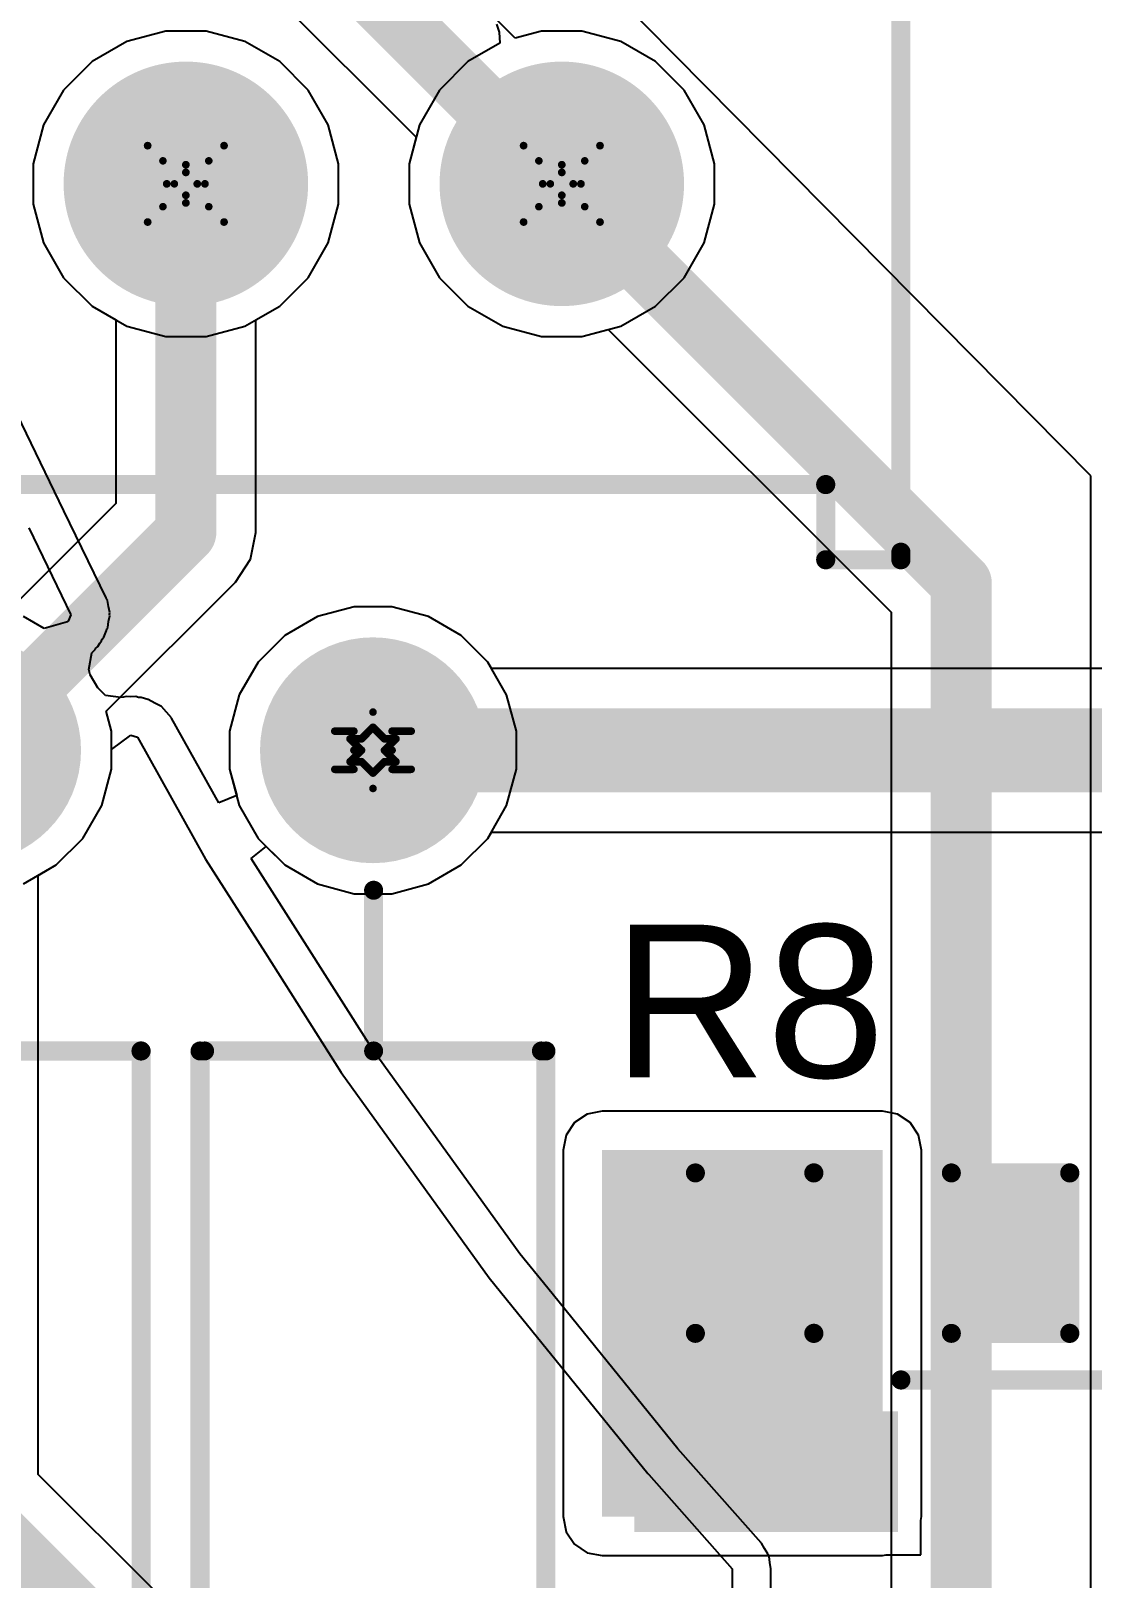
# Model space of a CAD drawing. Header units: inches. Extents: x -38 to 391, y -38 to 85.
# Drawn here: x -26.25 to -19.2, y -19.74 to -9.45 of the extents above; entities that cross this region are included whole.
import ezdxf

# ---------------------------------------------------------------- set-up
doc = ezdxf.new("R2010")
doc.units = ezdxf.units.IN
for name, color, linetype in [('Board Outline', 216, 'Continuous'), ('Bottom Layer', 5, 'Continuous'), ('Bottom Solder', 6, 'Continuous'), ('Drill Drawing', 1, 'Continuous'), ('Multi-Layer', 9, 'Continuous'), ('Pad Holes', 156, 'Continuous'), ('Top Layer', 1, 'Continuous'), ('Top Overlay', 2, 'Continuous'), ('Top Paste', 8, 'Continuous'), ('Top Solder', 216, 'Continuous')]:
    doc.layers.add(name, color=color, linetype=linetype)
doc.styles.add('Arial', font='', dxfattribs={"height": 0.2})
doc.styles.get('Arial').set_extended_font_data('Arial')

msp = doc.modelspace()

# ---------------------------------------------------------------- hatches: boundary and pattern name
at = {"layer": 'Bottom Layer'}
h = msp.add_hatch(color=5, dxfattribs=at)
edge = h.paths.add_edge_path()
edge.add_arc((-25.222, -10.465), 0.762, 0, 360)
h = msp.add_hatch(color=5, dxfattribs=at)
edge = h.paths.add_edge_path()
edge.add_arc((-22.722, -10.465), 0.762, 0, 360)
h = msp.add_hatch(color=5, dxfattribs=at)
edge = h.paths.add_edge_path()
edge.add_arc((-26.67, -14.232), 0.7, 0, 360)
h = msp.add_hatch(color=5, dxfattribs=at)
edge = h.paths.add_edge_path()
edge.add_arc((-23.978, -14.232), 0.7, 0, 360)
at = {"layer": 'Bottom Solder'}
h = msp.add_hatch(color=6, dxfattribs=at)
edge = h.paths.add_edge_path()
edge.add_arc((-25.222, -10.465), 0.813, 0, 360)
h = msp.add_hatch(color=6, dxfattribs=at)
edge = h.paths.add_edge_path()
edge.add_arc((-22.722, -10.465), 0.813, 0, 360)
h = msp.add_hatch(color=6, dxfattribs=at)
edge = h.paths.add_edge_path()
edge.add_arc((-26.67, -14.232), 0.751, 0, 360)
h = msp.add_hatch(color=6, dxfattribs=at)
edge = h.paths.add_edge_path()
edge.add_arc((-23.978, -14.232), 0.751, 0, 360)
at = {"layer": 'Multi-Layer'}
h = msp.add_hatch(color=9, dxfattribs=at)
edge = h.paths.add_edge_path()
edge.add_arc((-25.222, -10.465), 0.762, 0, 360)
h = msp.add_hatch(color=9, dxfattribs=at)
edge = h.paths.add_edge_path()
edge.add_arc((-22.722, -10.465), 0.762, 0, 360)
h = msp.add_hatch(color=9, dxfattribs=at)
edge = h.paths.add_edge_path()
edge.add_arc((-26.67, -14.232), 0.7, 0, 360)
h = msp.add_hatch(color=9, dxfattribs=at)
edge = h.paths.add_edge_path()
edge.add_arc((-23.978, -14.232), 0.7, 0, 360)
at = {"layer": 'Pad Holes'}
h = msp.add_hatch(color=7, dxfattribs=at)
edge = h.paths.add_edge_path()
edge.add_arc((-25.222, -10.465), 0.381, 0, 360)
h = msp.add_hatch(color=7, dxfattribs=at)
edge = h.paths.add_edge_path()
edge.add_arc((-22.722, -10.465), 0.381, 0, 360)
h = msp.add_hatch(color=7, dxfattribs=at)
edge = h.paths.add_edge_path()
edge.add_arc((-23.978, -14.232), 0.35, 0, 360)
at = {"layer": 'Top Layer'}
h = msp.add_hatch(color=1, dxfattribs=at)
edge = h.paths.add_edge_path()
edge.add_arc((-25.222, -10.465), 0.762, 0, 360)
h = msp.add_hatch(color=1, dxfattribs=at)
edge = h.paths.add_edge_path()
edge.add_arc((-22.722, -10.465), 0.762, 0, 360)
h = msp.add_hatch(color=1, dxfattribs=at)
edge = h.paths.add_edge_path()
edge.add_arc((-26.67, -14.232), 0.7, 0, 360)
h = msp.add_hatch(color=1, dxfattribs=at)
edge = h.paths.add_edge_path()
edge.add_arc((-23.978, -14.232), 0.7, 0, 360)
for points in [[(-22.454, -19.329), (-20.589, -19.329), (-20.589, -16.891), (-22.454, -16.891)], [(-21.732, -18.021), (-21.732, -17.132), (-20.97, -17.132), (-20.97, -18.021)], [(-20.208, -18.021), (-20.208, -17.132), (-19.446, -17.132), (-19.446, -18.021)], [(-20.589, -18.729), (-20.589, -19.329), (-22.139, -19.329), (-22.139, -18.729)]]:
    msp.add_hatch(color=1, dxfattribs=at).paths.add_polyline_path(points)
at = {"layer": 'Top Paste'}
for points in [[(-21.732, -18.021), (-21.732, -17.132), (-20.97, -17.132), (-20.97, -18.021)], [(-20.208, -18.021), (-20.208, -17.132), (-19.446, -17.132), (-19.446, -18.021)], [(-20.589, -18.729), (-20.589, -19.329), (-22.139, -19.329), (-22.139, -18.729)]]:
    msp.add_hatch(color=8, dxfattribs=at).paths.add_polyline_path(points)
at = {"layer": 'Top Solder'}
h = msp.add_hatch(color=216, dxfattribs=at)
edge = h.paths.add_edge_path()
edge.add_arc((-25.222, -10.465), 0.813, 0, 360)
h = msp.add_hatch(color=216, dxfattribs=at)
edge = h.paths.add_edge_path()
edge.add_arc((-22.722, -10.465), 0.813, 0, 360)
h = msp.add_hatch(color=216, dxfattribs=at)
edge = h.paths.add_edge_path()
edge.add_arc((-26.67, -14.232), 0.751, 0, 360)
h = msp.add_hatch(color=216, dxfattribs=at)
edge = h.paths.add_edge_path()
edge.add_arc((-23.978, -14.232), 0.751, 0, 360)
for points in [[(-21.792, -18.081), (-21.792, -17.072), (-20.91, -17.072), (-20.91, -18.081)], [(-20.268, -18.081), (-20.268, -17.072), (-19.386, -17.072), (-19.386, -18.081)], [(-20.487, -18.628), (-20.487, -19.431), (-22.24, -19.431), (-22.24, -18.628)]]:
    msp.add_hatch(color=216, dxfattribs=at).paths.add_polyline_path(points)

# ---------------------------------------------------------------- linework, layer by layer
at = {"layer": 'Board Outline'}
msp.add_lwpolyline([(38.101, 0, 0.254, 0.254, 1), (-38.099, 0, 0.254, 0.254, 1)], format="xyseb", close=True, dxfattribs=at)
at = {"layer": 'Bottom Layer'}
for p, q in [((-19.204, -12.406), (-22.428, -9.144)), ((-25.356, -9.449), (-25.614, -9.518)), ((-25.088, -9.449), (-25.356, -9.449)), ((-24.83, -9.518), (-25.088, -9.449)), ((-23.157, -9.403), (-23.138, -9.456)), ((-23.138, -9.456), (-23.135, -9.53)), ((-25.614, -9.518), (-25.846, -9.652)), ((-24.598, -9.652), (-24.83, -9.518)), ((-23.135, -9.53), (-23.346, -9.652)), ((-25.846, -9.652), (-26.035, -9.841)), ((-24.409, -9.841), (-24.598, -9.652)), ((-23.346, -9.652), (-23.535, -9.841)), ((-26.035, -9.841), (-26.169, -10.073)), ((-24.275, -10.073), (-24.409, -9.841)), ((-23.535, -9.841), (-23.669, -10.073)), ((-26.169, -10.073), (-26.238, -10.331)), ((-24.206, -10.331), (-24.275, -10.073)), ((-23.669, -10.073), (-23.738, -10.331)), ((-26.238, -10.331), (-26.238, -10.599)), ((-24.206, -10.599), (-24.206, -10.331)), ((-23.738, -10.331), (-23.738, -10.599)), ((-26.238, -10.599), (-26.169, -10.857)), ((-24.275, -10.857), (-24.206, -10.599)), ((-23.738, -10.599), (-23.669, -10.857)), ((-26.169, -10.857), (-26.035, -11.089)), ((-24.409, -11.089), (-24.275, -10.857)), ((-23.669, -10.857), (-23.535, -11.089)), ((-26.035, -11.089), (-25.846, -11.278)), ((-24.598, -11.278), (-24.409, -11.089)), ((-23.535, -11.089), (-23.346, -11.278)), ((-25.846, -11.278), (-25.614, -11.412)), ((-24.83, -11.412), (-24.598, -11.278)), ((-23.346, -11.278), (-23.114, -11.412)), ((-25.614, -11.412), (-25.356, -11.481)), ((-25.088, -11.481), (-24.83, -11.412)), ((-23.114, -11.412), (-22.856, -11.481)), ((-25.356, -11.481), (-25.088, -11.481)), ((-22.856, -11.481), (-22.588, -11.481)), ((-22.588, -11.481), (-22.413, -11.434)), ((-22.413, -11.434), (-20.532, -13.314)), ((-26.033, -12.639), (-26.406, -11.869)), ((-19.204, -22.047), (-19.204, -12.406)), ((-25.753, -13.218), (-26.033, -12.639)), ((-26.266, -12.752), (-25.986, -13.331)), ((-25.75, -13.228), (-25.753, -13.218)), ((-25.744, -13.237), (-25.75, -13.228)), ((-25.737, -13.277), (-25.744, -13.237)), ((-26.165, -13.422), (-26.302, -13.343)), ((-26.005, -13.374), (-26.008, -13.378)), ((-25.986, -13.331), (-26.005, -13.374)), ((-25.741, -13.416), (-25.736, -13.376)), ((-25.727, -13.315), (-25.737, -13.277)), ((-25.736, -13.376), (-25.727, -13.337)), ((-25.729, -13.326), (-25.727, -13.315)), ((-25.727, -13.337), (-25.729, -13.326)), ((-24.346, -13.343), (-24.563, -13.468)), ((-24.103, -13.278), (-24.346, -13.343)), ((-23.852, -13.278), (-24.103, -13.278)), ((-23.609, -13.343), (-23.852, -13.278)), ((-23.392, -13.468), (-23.609, -13.343)), ((-20.532, -13.314), (-20.532, -21.252)), ((-26.008, -13.378), (-26.165, -13.422)), ((-25.768, -13.479), (-25.749, -13.436)), ((-25.749, -13.436), (-25.747, -13.425)), ((-25.747, -13.425), (-25.741, -13.416)), ((-24.563, -13.468), (-24.741, -13.646)), ((-23.214, -13.646), (-23.392, -13.468)), ((-25.848, -13.585), (-25.826, -13.562)), ((-25.826, -13.562), (-25.82, -13.552)), ((-25.82, -13.552), (-25.81, -13.544)), ((-25.81, -13.544), (-25.807, -13.541)), ((-25.807, -13.541), (-25.795, -13.52)), ((-25.795, -13.52), (-25.782, -13.504)), ((-25.782, -13.504), (-25.779, -13.494)), ((-25.779, -13.494), (-25.768, -13.479)), ((-25.867, -13.694), (-25.848, -13.585)), ((-24.741, -13.646), (-24.867, -13.864)), ((-23.089, -13.864), (-23.214, -13.646)), ((-25.858, -13.731), (-25.867, -13.694)), ((-25.808, -13.817), (-25.858, -13.731)), ((-25.756, -13.867), (-25.808, -13.817)), ((-25.655, -13.881), (-25.756, -13.867)), ((-25.637, -13.879), (-25.655, -13.881)), ((-25.62, -13.874), (-25.637, -13.879)), ((-25.587, -13.877), (-25.62, -13.874)), ((-25.554, -13.875), (-25.587, -13.877)), ((-25.537, -13.88), (-25.554, -13.875)), ((-25.519, -13.882), (-25.537, -13.88)), ((-25.474, -13.894), (-25.519, -13.882)), ((-24.867, -13.864), (-24.932, -14.106)), ((-23.024, -14.106), (-23.089, -13.864)), ((-25.473, -13.895), (-25.474, -13.894)), ((-25.428, -13.918), (-25.473, -13.895)), ((-25.473, -13.895), (-25.473, -13.895)), ((-25.384, -13.94), (-25.428, -13.918)), ((-25.383, -13.94), (-25.384, -13.94)), ((-25.383, -13.941), (-25.383, -13.94)), ((-25.35, -13.979), (-25.383, -13.941)), ((-25.318, -14.017), (-25.35, -13.979)), ((-25.318, -14.018), (-25.318, -14.017)), ((-25.318, -14.017), (-25.318, -14.017)), ((-25.003, -14.581), (-25.318, -14.018)), ((-25.716, -14.227), (-25.589, -14.131)), ((-25.589, -14.131), (-25.544, -14.144)), ((-25.544, -14.144), (-25.091, -14.956)), ((-24.932, -14.106), (-24.932, -14.357)), ((-23.024, -14.357), (-23.024, -14.106)), ((-25.716, -14.357), (-25.716, -14.227)), ((-25.781, -14.6), (-25.716, -14.357)), ((-24.932, -14.357), (-24.884, -14.533)), ((-23.089, -14.6), (-23.024, -14.357)), ((-25.907, -14.818), (-25.781, -14.6)), ((-24.884, -14.533), (-25.003, -14.581)), ((-23.214, -14.818), (-23.089, -14.6)), ((-26.084, -14.995), (-25.907, -14.818)), ((-24.787, -14.951), (-24.687, -14.872)), ((-24.687, -14.872), (-24.563, -14.995)), ((-23.392, -14.995), (-23.214, -14.818)), ((-26.302, -15.121), (-26.084, -14.995)), ((-25.091, -14.956), (-24.695, -15.578)), ((-24.477, -15.439), (-24.787, -14.951)), ((-24.563, -14.995), (-24.346, -15.121)), ((-23.609, -15.121), (-23.392, -14.995)), ((-24.346, -15.121), (-24.103, -15.186)), ((-23.852, -15.186), (-23.609, -15.121)), ((-24.103, -15.186), (-23.852, -15.186)), ((-23.974, -16.23), (-24.477, -15.439)), ((-24.695, -15.578), (-24.189, -16.375)), ((-23.001, -17.582), (-23.974, -16.23)), ((-24.189, -16.375), (-23.206, -17.74)), ((-22.816, -17.809), (-23.001, -17.582)), ((-23.206, -17.74), (-23.017, -17.973)), ((-21.95, -18.878), (-22.816, -17.809)), ((-23.017, -17.973), (-23.017, -17.973)), ((-23.017, -17.973), (-23.017, -17.973)), ((-23.017, -17.973), (-22.151, -19.041)), ((-21.396, -19.503), (-21.95, -18.878)), ((-21.95, -18.878), (-21.95, -18.878)), ((-21.95, -18.878), (-21.95, -18.878)), ((-22.151, -19.041), (-22.151, -19.041)), ((-22.151, -19.041), (-22.147, -19.045)), ((-22.147, -19.045), (-22.144, -19.049)), ((-22.144, -19.049), (-22.144, -19.049)), ((-22.144, -19.049), (-21.59, -19.675)), ((-21.395, -19.504), (-21.396, -19.503)), ((-21.394, -19.505), (-21.395, -19.504)), ((-21.374, -19.541), (-21.394, -19.505)), ((-21.351, -19.576), (-21.374, -19.541)), ((-21.349, -19.583), (-21.351, -19.576)), ((-21.345, -19.59), (-21.349, -19.583)), ((-21.345, -19.592), (-21.345, -19.59)), ((-21.344, -19.593), (-21.345, -19.592)), ((-21.339, -19.634), (-21.344, -19.593)), ((-21.331, -19.675), (-21.339, -19.634)), ((-21.59, -19.675), (-21.59, -19.675)), ((-21.59, -19.675), (-21.59, -19.675)), ((-21.59, -19.675), (-21.59, -22.965)), ((-21.331, -22.962), (-21.331, -19.675))]:
    msp.add_line(p, q, dxfattribs=at)
for points in [[(-22.722, -10.465, 0.406, 0.406, 0), (-20.066, -13.121, 0.406, 0.406, 0)], [(-20.066, -21.569, 0.406, 0.406, 0), (-20.066, -13.121, 0.406, 0.406, 0)]]:
    msp.add_lwpolyline(points, format="xyseb", dxfattribs=at)
for points in [[(-22.824, -10.465, 0.203, 0.203, 1), (-22.621, -10.465, 0.203, 0.203, 1)], [(-20.168, -13.121, 0.203, 0.203, 1), (-19.964, -13.121, 0.203, 0.203, 1)], [(-20.168, -13.121, 0.203, 0.203, 1), (-19.964, -13.121, 0.203, 0.203, 1)]]:
    msp.add_lwpolyline(points, format="xyseb", close=True, dxfattribs=at)
at = {"layer": 'Drill Drawing'}
for points in [[(-25.476, -10.211, 0.0508, 0.0508, 0), (-25.222, -10.338, 0.0508, 0.0508, 0)], [(-25.476, -10.211, 0.0508, 0.0508, 0), (-25.349, -10.465, 0.0508, 0.0508, 0)], [(-25.222, -10.338, 0.0508, 0.0508, 0), (-24.968, -10.211, 0.0508, 0.0508, 0)], [(-25.095, -10.465, 0.0508, 0.0508, 0), (-24.968, -10.211, 0.0508, 0.0508, 0)], [(-22.976, -10.211, 0.0508, 0.0508, 0), (-22.722, -10.338, 0.0508, 0.0508, 0)], [(-22.976, -10.211, 0.0508, 0.0508, 0), (-22.849, -10.465, 0.0508, 0.0508, 0)], [(-22.722, -10.338, 0.0508, 0.0508, 0), (-22.468, -10.211, 0.0508, 0.0508, 0)], [(-22.595, -10.465, 0.0508, 0.0508, 0), (-22.468, -10.211, 0.0508, 0.0508, 0)], [(-25.375, -10.312, 0.0508, 0.0508, 0), (-25.222, -10.389, 0.0508, 0.0508, 0)], [(-25.375, -10.312, 0.0508, 0.0508, 0), (-25.298, -10.465, 0.0508, 0.0508, 0)], [(-25.222, -10.389, 0.0508, 0.0508, 0), (-25.07, -10.312, 0.0508, 0.0508, 0)], [(-25.146, -10.465, 0.0508, 0.0508, 0), (-25.07, -10.312, 0.0508, 0.0508, 0)], [(-22.875, -10.312, 0.0508, 0.0508, 0), (-22.722, -10.389, 0.0508, 0.0508, 0)], [(-22.875, -10.312, 0.0508, 0.0508, 0), (-22.798, -10.465, 0.0508, 0.0508, 0)], [(-22.722, -10.389, 0.0508, 0.0508, 0), (-22.57, -10.312, 0.0508, 0.0508, 0)], [(-22.646, -10.465, 0.0508, 0.0508, 0), (-22.57, -10.312, 0.0508, 0.0508, 0)], [(-25.476, -10.719, 0.0508, 0.0508, 0), (-25.349, -10.465, 0.0508, 0.0508, 0)], [(-25.375, -10.617, 0.0508, 0.0508, 0), (-25.298, -10.465, 0.0508, 0.0508, 0)], [(-25.146, -10.465, 0.0508, 0.0508, 0), (-25.07, -10.617, 0.0508, 0.0508, 0)], [(-25.095, -10.465, 0.0508, 0.0508, 0), (-24.968, -10.719, 0.0508, 0.0508, 0)], [(-22.976, -10.719, 0.0508, 0.0508, 0), (-22.849, -10.465, 0.0508, 0.0508, 0)], [(-22.875, -10.617, 0.0508, 0.0508, 0), (-22.798, -10.465, 0.0508, 0.0508, 0)], [(-22.646, -10.465, 0.0508, 0.0508, 0), (-22.57, -10.617, 0.0508, 0.0508, 0)], [(-22.595, -10.465, 0.0508, 0.0508, 0), (-22.468, -10.719, 0.0508, 0.0508, 0)], [(-25.476, -10.719, 0.0508, 0.0508, 0), (-25.222, -10.592, 0.0508, 0.0508, 0)], [(-25.375, -10.617, 0.0508, 0.0508, 0), (-25.222, -10.541, 0.0508, 0.0508, 0)], [(-25.222, -10.541, 0.0508, 0.0508, 0), (-25.07, -10.617, 0.0508, 0.0508, 0)], [(-25.222, -10.592, 0.0508, 0.0508, 0), (-24.968, -10.719, 0.0508, 0.0508, 0)], [(-22.976, -10.719, 0.0508, 0.0508, 0), (-22.722, -10.592, 0.0508, 0.0508, 0)], [(-22.875, -10.617, 0.0508, 0.0508, 0), (-22.722, -10.541, 0.0508, 0.0508, 0)], [(-22.722, -10.541, 0.0508, 0.0508, 0), (-22.57, -10.617, 0.0508, 0.0508, 0)], [(-22.722, -10.592, 0.0508, 0.0508, 0), (-22.468, -10.719, 0.0508, 0.0508, 0)], [(-24.105, -14.105, 0.0508, 0.0508, 0), (-23.978, -13.978, 0.0508, 0.0508, 0)], [(-23.978, -13.978, 0.0508, 0.0508, 0), (-23.851, -14.105, 0.0508, 0.0508, 0)], [(-24.232, -14.105, 0.0508, 0.0508, 0), (-24.105, -14.232, 0.0508, 0.0508, 0)], [(-24.232, -14.105, 0.0508, 0.0508, 0), (-24.105, -14.105, 0.0508, 0.0508, 0)], [(-24.054, -14.156, 0.0508, 0.0508, 0), (-23.978, -14.079, 0.0508, 0.0508, 0)], [(-23.978, -14.079, 0.0508, 0.0508, 0), (-23.901, -14.156, 0.0508, 0.0508, 0)], [(-23.851, -14.105, 0.0508, 0.0508, 0), (-23.724, -14.105, 0.0508, 0.0508, 0)], [(-23.851, -14.232, 0.0508, 0.0508, 0), (-23.724, -14.105, 0.0508, 0.0508, 0)], [(-24.13, -14.156, 0.0508, 0.0508, 0), (-24.054, -14.232, 0.0508, 0.0508, 0)], [(-24.13, -14.156, 0.0508, 0.0508, 0), (-24.054, -14.156, 0.0508, 0.0508, 0)], [(-23.901, -14.156, 0.0508, 0.0508, 0), (-23.825, -14.156, 0.0508, 0.0508, 0)], [(-23.901, -14.232, 0.0508, 0.0508, 0), (-23.825, -14.156, 0.0508, 0.0508, 0)], [(-24.232, -14.359, 0.0508, 0.0508, 0), (-24.105, -14.232, 0.0508, 0.0508, 0)], [(-24.13, -14.308, 0.0508, 0.0508, 0), (-24.054, -14.232, 0.0508, 0.0508, 0)], [(-24.13, -14.308, 0.0508, 0.0508, 0), (-24.054, -14.308, 0.0508, 0.0508, 0)], [(-24.054, -14.308, 0.0508, 0.0508, 0), (-23.978, -14.384, 0.0508, 0.0508, 0)], [(-23.978, -14.384, 0.0508, 0.0508, 0), (-23.901, -14.308, 0.0508, 0.0508, 0)], [(-23.901, -14.232, 0.0508, 0.0508, 0), (-23.825, -14.308, 0.0508, 0.0508, 0)], [(-23.901, -14.308, 0.0508, 0.0508, 0), (-23.825, -14.308, 0.0508, 0.0508, 0)], [(-23.851, -14.232, 0.0508, 0.0508, 0), (-23.724, -14.359, 0.0508, 0.0508, 0)], [(-24.232, -14.359, 0.0508, 0.0508, 0), (-24.105, -14.359, 0.0508, 0.0508, 0)], [(-24.105, -14.359, 0.0508, 0.0508, 0), (-23.978, -14.486, 0.0508, 0.0508, 0)], [(-23.978, -14.486, 0.0508, 0.0508, 0), (-23.851, -14.359, 0.0508, 0.0508, 0)], [(-23.851, -14.359, 0.0508, 0.0508, 0), (-23.724, -14.359, 0.0508, 0.0508, 0)]]:
    msp.add_lwpolyline(points, format="xyseb", dxfattribs=at)
for points in [[(-25.489, -10.211, 0.0254, 0.0254, 1), (-25.463, -10.211, 0.0254, 0.0254, 1)], [(-25.489, -10.211, 0.0254, 0.0254, 1), (-25.463, -10.211, 0.0254, 0.0254, 1)], [(-24.981, -10.211, 0.0254, 0.0254, 1), (-24.955, -10.211, 0.0254, 0.0254, 1)], [(-24.981, -10.211, 0.0254, 0.0254, 1), (-24.955, -10.211, 0.0254, 0.0254, 1)], [(-22.989, -10.211, 0.0254, 0.0254, 1), (-22.963, -10.211, 0.0254, 0.0254, 1)], [(-22.989, -10.211, 0.0254, 0.0254, 1), (-22.963, -10.211, 0.0254, 0.0254, 1)], [(-22.481, -10.211, 0.0254, 0.0254, 1), (-22.455, -10.211, 0.0254, 0.0254, 1)], [(-22.481, -10.211, 0.0254, 0.0254, 1), (-22.455, -10.211, 0.0254, 0.0254, 1)], [(-25.387, -10.312, 0.0254, 0.0254, 1), (-25.362, -10.312, 0.0254, 0.0254, 1)], [(-25.387, -10.312, 0.0254, 0.0254, 1), (-25.362, -10.312, 0.0254, 0.0254, 1)], [(-25.082, -10.312, 0.0254, 0.0254, 1), (-25.057, -10.312, 0.0254, 0.0254, 1)], [(-25.082, -10.312, 0.0254, 0.0254, 1), (-25.057, -10.312, 0.0254, 0.0254, 1)], [(-22.887, -10.312, 0.0254, 0.0254, 1), (-22.862, -10.312, 0.0254, 0.0254, 1)], [(-22.887, -10.312, 0.0254, 0.0254, 1), (-22.862, -10.312, 0.0254, 0.0254, 1)], [(-22.582, -10.312, 0.0254, 0.0254, 1), (-22.557, -10.312, 0.0254, 0.0254, 1)], [(-22.582, -10.312, 0.0254, 0.0254, 1), (-22.557, -10.312, 0.0254, 0.0254, 1)], [(-25.235, -10.338, 0.0254, 0.0254, 1), (-25.209, -10.338, 0.0254, 0.0254, 1)], [(-25.235, -10.338, 0.0254, 0.0254, 1), (-25.209, -10.338, 0.0254, 0.0254, 1)], [(-25.235, -10.389, 0.0254, 0.0254, 1), (-25.209, -10.389, 0.0254, 0.0254, 1)], [(-25.235, -10.389, 0.0254, 0.0254, 1), (-25.209, -10.389, 0.0254, 0.0254, 1)], [(-22.735, -10.338, 0.0254, 0.0254, 1), (-22.709, -10.338, 0.0254, 0.0254, 1)], [(-22.735, -10.338, 0.0254, 0.0254, 1), (-22.709, -10.338, 0.0254, 0.0254, 1)], [(-22.735, -10.389, 0.0254, 0.0254, 1), (-22.709, -10.389, 0.0254, 0.0254, 1)], [(-22.735, -10.389, 0.0254, 0.0254, 1), (-22.709, -10.389, 0.0254, 0.0254, 1)], [(-25.362, -10.465, 0.0254, 0.0254, 1), (-25.336, -10.465, 0.0254, 0.0254, 1)], [(-25.362, -10.465, 0.0254, 0.0254, 1), (-25.336, -10.465, 0.0254, 0.0254, 1)], [(-25.311, -10.465, 0.0254, 0.0254, 1), (-25.286, -10.465, 0.0254, 0.0254, 1)], [(-25.311, -10.465, 0.0254, 0.0254, 1), (-25.286, -10.465, 0.0254, 0.0254, 1)], [(-25.159, -10.465, 0.0254, 0.0254, 1), (-25.133, -10.465, 0.0254, 0.0254, 1)], [(-25.159, -10.465, 0.0254, 0.0254, 1), (-25.133, -10.465, 0.0254, 0.0254, 1)], [(-25.108, -10.465, 0.0254, 0.0254, 1), (-25.082, -10.465, 0.0254, 0.0254, 1)], [(-25.108, -10.465, 0.0254, 0.0254, 1), (-25.082, -10.465, 0.0254, 0.0254, 1)], [(-22.862, -10.465, 0.0254, 0.0254, 1), (-22.836, -10.465, 0.0254, 0.0254, 1)], [(-22.862, -10.465, 0.0254, 0.0254, 1), (-22.836, -10.465, 0.0254, 0.0254, 1)], [(-22.811, -10.465, 0.0254, 0.0254, 1), (-22.786, -10.465, 0.0254, 0.0254, 1)], [(-22.811, -10.465, 0.0254, 0.0254, 1), (-22.786, -10.465, 0.0254, 0.0254, 1)], [(-22.659, -10.465, 0.0254, 0.0254, 1), (-22.633, -10.465, 0.0254, 0.0254, 1)], [(-22.659, -10.465, 0.0254, 0.0254, 1), (-22.633, -10.465, 0.0254, 0.0254, 1)], [(-22.608, -10.465, 0.0254, 0.0254, 1), (-22.582, -10.465, 0.0254, 0.0254, 1)], [(-22.608, -10.465, 0.0254, 0.0254, 1), (-22.582, -10.465, 0.0254, 0.0254, 1)], [(-25.387, -10.617, 0.0254, 0.0254, 1), (-25.362, -10.617, 0.0254, 0.0254, 1)], [(-25.387, -10.617, 0.0254, 0.0254, 1), (-25.362, -10.617, 0.0254, 0.0254, 1)], [(-25.235, -10.541, 0.0254, 0.0254, 1), (-25.209, -10.541, 0.0254, 0.0254, 1)], [(-25.235, -10.541, 0.0254, 0.0254, 1), (-25.209, -10.541, 0.0254, 0.0254, 1)], [(-25.235, -10.592, 0.0254, 0.0254, 1), (-25.209, -10.592, 0.0254, 0.0254, 1)], [(-25.235, -10.592, 0.0254, 0.0254, 1), (-25.209, -10.592, 0.0254, 0.0254, 1)], [(-25.082, -10.617, 0.0254, 0.0254, 1), (-25.057, -10.617, 0.0254, 0.0254, 1)], [(-25.082, -10.617, 0.0254, 0.0254, 1), (-25.057, -10.617, 0.0254, 0.0254, 1)], [(-22.887, -10.617, 0.0254, 0.0254, 1), (-22.862, -10.617, 0.0254, 0.0254, 1)], [(-22.887, -10.617, 0.0254, 0.0254, 1), (-22.862, -10.617, 0.0254, 0.0254, 1)], [(-22.735, -10.541, 0.0254, 0.0254, 1), (-22.709, -10.541, 0.0254, 0.0254, 1)], [(-22.735, -10.541, 0.0254, 0.0254, 1), (-22.709, -10.541, 0.0254, 0.0254, 1)], [(-22.735, -10.592, 0.0254, 0.0254, 1), (-22.709, -10.592, 0.0254, 0.0254, 1)], [(-22.735, -10.592, 0.0254, 0.0254, 1), (-22.709, -10.592, 0.0254, 0.0254, 1)], [(-22.582, -10.617, 0.0254, 0.0254, 1), (-22.557, -10.617, 0.0254, 0.0254, 1)], [(-22.582, -10.617, 0.0254, 0.0254, 1), (-22.557, -10.617, 0.0254, 0.0254, 1)], [(-25.489, -10.719, 0.0254, 0.0254, 1), (-25.463, -10.719, 0.0254, 0.0254, 1)], [(-25.489, -10.719, 0.0254, 0.0254, 1), (-25.463, -10.719, 0.0254, 0.0254, 1)], [(-24.981, -10.719, 0.0254, 0.0254, 1), (-24.955, -10.719, 0.0254, 0.0254, 1)], [(-24.981, -10.719, 0.0254, 0.0254, 1), (-24.955, -10.719, 0.0254, 0.0254, 1)], [(-22.989, -10.719, 0.0254, 0.0254, 1), (-22.963, -10.719, 0.0254, 0.0254, 1)], [(-22.989, -10.719, 0.0254, 0.0254, 1), (-22.963, -10.719, 0.0254, 0.0254, 1)], [(-22.481, -10.719, 0.0254, 0.0254, 1), (-22.455, -10.719, 0.0254, 0.0254, 1)], [(-22.481, -10.719, 0.0254, 0.0254, 1), (-22.455, -10.719, 0.0254, 0.0254, 1)], [(-23.99, -13.978, 0.0254, 0.0254, 1), (-23.965, -13.978, 0.0254, 0.0254, 1)], [(-23.99, -13.978, 0.0254, 0.0254, 1), (-23.965, -13.978, 0.0254, 0.0254, 1)], [(-24.244, -14.105, 0.0254, 0.0254, 1), (-24.219, -14.105, 0.0254, 0.0254, 1)], [(-24.244, -14.105, 0.0254, 0.0254, 1), (-24.219, -14.105, 0.0254, 0.0254, 1)], [(-24.117, -14.105, 0.0254, 0.0254, 1), (-24.092, -14.105, 0.0254, 0.0254, 1)], [(-24.117, -14.105, 0.0254, 0.0254, 1), (-24.092, -14.105, 0.0254, 0.0254, 1)], [(-23.99, -14.079, 0.0254, 0.0254, 1), (-23.965, -14.079, 0.0254, 0.0254, 1)], [(-23.99, -14.079, 0.0254, 0.0254, 1), (-23.965, -14.079, 0.0254, 0.0254, 1)], [(-23.863, -14.105, 0.0254, 0.0254, 1), (-23.838, -14.105, 0.0254, 0.0254, 1)], [(-23.863, -14.105, 0.0254, 0.0254, 1), (-23.838, -14.105, 0.0254, 0.0254, 1)], [(-23.736, -14.105, 0.0254, 0.0254, 1), (-23.711, -14.105, 0.0254, 0.0254, 1)], [(-23.736, -14.105, 0.0254, 0.0254, 1), (-23.711, -14.105, 0.0254, 0.0254, 1)], [(-24.143, -14.156, 0.0254, 0.0254, 1), (-24.117, -14.156, 0.0254, 0.0254, 1)], [(-24.143, -14.156, 0.0254, 0.0254, 1), (-24.117, -14.156, 0.0254, 0.0254, 1)], [(-24.067, -14.156, 0.0254, 0.0254, 1), (-24.041, -14.156, 0.0254, 0.0254, 1)], [(-24.067, -14.156, 0.0254, 0.0254, 1), (-24.041, -14.156, 0.0254, 0.0254, 1)], [(-23.914, -14.156, 0.0254, 0.0254, 1), (-23.889, -14.156, 0.0254, 0.0254, 1)], [(-23.914, -14.156, 0.0254, 0.0254, 1), (-23.889, -14.156, 0.0254, 0.0254, 1)], [(-23.838, -14.156, 0.0254, 0.0254, 1), (-23.812, -14.156, 0.0254, 0.0254, 1)], [(-23.838, -14.156, 0.0254, 0.0254, 1), (-23.812, -14.156, 0.0254, 0.0254, 1)], [(-24.143, -14.308, 0.0254, 0.0254, 1), (-24.117, -14.308, 0.0254, 0.0254, 1)], [(-24.143, -14.308, 0.0254, 0.0254, 1), (-24.117, -14.308, 0.0254, 0.0254, 1)], [(-24.117, -14.232, 0.0254, 0.0254, 1), (-24.092, -14.232, 0.0254, 0.0254, 1)], [(-24.117, -14.232, 0.0254, 0.0254, 1), (-24.092, -14.232, 0.0254, 0.0254, 1)], [(-24.067, -14.232, 0.0254, 0.0254, 1), (-24.041, -14.232, 0.0254, 0.0254, 1)], [(-24.067, -14.232, 0.0254, 0.0254, 1), (-24.041, -14.232, 0.0254, 0.0254, 1)], [(-24.067, -14.308, 0.0254, 0.0254, 1), (-24.041, -14.308, 0.0254, 0.0254, 1)], [(-24.067, -14.308, 0.0254, 0.0254, 1), (-24.041, -14.308, 0.0254, 0.0254, 1)], [(-23.914, -14.232, 0.0254, 0.0254, 1), (-23.889, -14.232, 0.0254, 0.0254, 1)], [(-23.914, -14.232, 0.0254, 0.0254, 1), (-23.889, -14.232, 0.0254, 0.0254, 1)], [(-23.914, -14.308, 0.0254, 0.0254, 1), (-23.889, -14.308, 0.0254, 0.0254, 1)], [(-23.914, -14.308, 0.0254, 0.0254, 1), (-23.889, -14.308, 0.0254, 0.0254, 1)], [(-23.863, -14.232, 0.0254, 0.0254, 1), (-23.838, -14.232, 0.0254, 0.0254, 1)], [(-23.863, -14.232, 0.0254, 0.0254, 1), (-23.838, -14.232, 0.0254, 0.0254, 1)], [(-23.838, -14.308, 0.0254, 0.0254, 1), (-23.812, -14.308, 0.0254, 0.0254, 1)], [(-23.838, -14.308, 0.0254, 0.0254, 1), (-23.812, -14.308, 0.0254, 0.0254, 1)], [(-24.244, -14.359, 0.0254, 0.0254, 1), (-24.219, -14.359, 0.0254, 0.0254, 1)], [(-24.244, -14.359, 0.0254, 0.0254, 1), (-24.219, -14.359, 0.0254, 0.0254, 1)], [(-24.117, -14.359, 0.0254, 0.0254, 1), (-24.092, -14.359, 0.0254, 0.0254, 1)], [(-24.117, -14.359, 0.0254, 0.0254, 1), (-24.092, -14.359, 0.0254, 0.0254, 1)], [(-23.99, -14.384, 0.0254, 0.0254, 1), (-23.965, -14.384, 0.0254, 0.0254, 1)], [(-23.99, -14.384, 0.0254, 0.0254, 1), (-23.965, -14.384, 0.0254, 0.0254, 1)], [(-23.863, -14.359, 0.0254, 0.0254, 1), (-23.838, -14.359, 0.0254, 0.0254, 1)], [(-23.863, -14.359, 0.0254, 0.0254, 1), (-23.838, -14.359, 0.0254, 0.0254, 1)], [(-23.736, -14.359, 0.0254, 0.0254, 1), (-23.711, -14.359, 0.0254, 0.0254, 1)], [(-23.736, -14.359, 0.0254, 0.0254, 1), (-23.711, -14.359, 0.0254, 0.0254, 1)], [(-23.99, -14.486, 0.0254, 0.0254, 1), (-23.965, -14.486, 0.0254, 0.0254, 1)], [(-23.99, -14.486, 0.0254, 0.0254, 1), (-23.965, -14.486, 0.0254, 0.0254, 1)]]:
    msp.add_lwpolyline(points, format="xyseb", close=True, dxfattribs=at)
at = {"layer": 'Top Layer'}
for p, q in [((-23.032, -9.496), (-24.756, -7.772)), ((-25.552, -8.294), (-23.691, -10.155)), ((-25.356, -9.449), (-25.614, -9.518)), ((-25.088, -9.449), (-25.356, -9.449)), ((-24.83, -9.518), (-25.088, -9.449)), ((-22.856, -9.449), (-23.032, -9.496)), ((-22.588, -9.449), (-22.856, -9.449)), ((-22.33, -9.518), (-22.588, -9.449)), ((-25.614, -9.518), (-25.846, -9.652)), ((-24.598, -9.652), (-24.83, -9.518)), ((-22.098, -9.652), (-22.33, -9.518)), ((-25.846, -9.652), (-26.035, -9.841)), ((-24.409, -9.841), (-24.598, -9.652)), ((-21.909, -9.841), (-22.098, -9.652)), ((-26.035, -9.841), (-26.169, -10.073)), ((-24.275, -10.073), (-24.409, -9.841)), ((-21.775, -10.073), (-21.909, -9.841)), ((-26.169, -10.073), (-26.238, -10.331)), ((-24.206, -10.331), (-24.275, -10.073)), ((-21.706, -10.331), (-21.775, -10.073)), ((-23.691, -10.155), (-23.738, -10.331)), ((-26.238, -10.331), (-26.238, -10.599)), ((-24.206, -10.599), (-24.206, -10.331)), ((-23.738, -10.331), (-23.738, -10.599)), ((-21.706, -10.599), (-21.706, -10.331)), ((-26.238, -10.599), (-26.169, -10.857)), ((-24.275, -10.857), (-24.206, -10.599)), ((-23.738, -10.599), (-23.669, -10.857)), ((-21.775, -10.857), (-21.706, -10.599)), ((-26.169, -10.857), (-26.035, -11.089)), ((-24.409, -11.089), (-24.275, -10.857)), ((-23.669, -10.857), (-23.535, -11.089)), ((-21.909, -11.089), (-21.775, -10.857)), ((-26.035, -11.089), (-25.846, -11.278)), ((-24.598, -11.278), (-24.409, -11.089)), ((-23.535, -11.089), (-23.346, -11.278)), ((-22.098, -11.278), (-21.909, -11.089)), ((-25.846, -11.278), (-25.688, -11.369)), ((-24.756, -11.369), (-24.598, -11.278)), ((-23.346, -11.278), (-23.114, -11.412)), ((-22.33, -11.412), (-22.098, -11.278)), ((-25.688, -11.369), (-25.688, -12.591)), ((-24.756, -12.784), (-24.756, -11.369)), ((-23.114, -11.412), (-22.856, -11.481)), ((-22.588, -11.481), (-22.33, -11.412)), ((-22.856, -11.481), (-22.588, -11.481)), ((-25.688, -12.591), (-26.411, -13.314)), ((-24.792, -12.962), (-24.756, -12.784)), ((-24.893, -13.114), (-24.792, -12.962)), ((-25.752, -13.973), (-24.893, -13.114)), ((-24.346, -13.343), (-24.563, -13.468)), ((-24.103, -13.278), (-24.346, -13.343)), ((-23.852, -13.278), (-24.103, -13.278)), ((-23.609, -13.343), (-23.852, -13.278)), ((-23.392, -13.468), (-23.609, -13.343)), ((-24.563, -13.468), (-24.741, -13.646)), ((-23.214, -13.646), (-23.392, -13.468)), ((-24.741, -13.646), (-24.867, -13.864)), ((-23.19, -13.688), (-23.214, -13.646)), ((-18.567, -13.688), (-23.19, -13.688)), ((-24.867, -13.864), (-24.932, -14.106)), ((-25.716, -14.106), (-25.752, -13.973)), ((-25.716, -14.357), (-25.716, -14.106)), ((-24.932, -14.106), (-24.932, -14.357)), ((-25.781, -14.6), (-25.716, -14.357)), ((-24.932, -14.357), (-24.867, -14.6)), ((-25.907, -14.818), (-25.781, -14.6)), ((-24.867, -14.6), (-24.741, -14.818)), ((-23.214, -14.818), (-23.19, -14.776)), ((-23.19, -14.776), (-18.567, -14.776)), ((-26.084, -14.995), (-25.907, -14.818)), ((-24.741, -14.818), (-24.563, -14.995)), ((-23.392, -14.995), (-23.214, -14.818)), ((-26.204, -15.064), (-26.084, -14.995)), ((-24.563, -14.995), (-24.346, -15.121)), ((-23.609, -15.121), (-23.392, -14.995)), ((-26.204, -19.048), (-26.204, -15.064)), ((-24.346, -15.121), (-24.103, -15.186)), ((-23.852, -15.186), (-23.609, -15.121)), ((-24.103, -15.186), (-23.852, -15.186)), ((-22.553, -16.652), (-22.637, -16.708)), ((-22.454, -16.632), (-22.553, -16.652)), ((-20.589, -16.632), (-22.454, -16.632)), ((-20.49, -16.652), (-20.589, -16.632)), ((-20.406, -16.708), (-20.49, -16.652)), ((-22.637, -16.708), (-22.693, -16.792)), ((-20.35, -16.792), (-20.406, -16.708)), ((-22.693, -16.792), (-22.713, -16.891)), ((-20.33, -16.891), (-20.35, -16.792)), ((-22.713, -16.891), (-22.713, -19.329)), ((-20.33, -19.329), (-20.33, -16.891)), ((-25.418, -19.833), (-26.204, -19.048)), ((-22.713, -19.329), (-22.693, -19.429)), ((-20.335, -19.354), (-20.33, -19.329)), ((-22.693, -19.429), (-22.637, -19.513)), ((-20.335, -19.583), (-20.335, -19.354)), ((-22.637, -19.513), (-22.553, -19.569)), ((-22.553, -19.569), (-22.454, -19.588)), ((-22.454, -19.588), (-20.589, -19.588)), ((-20.589, -19.588), (-20.564, -19.583)), ((-20.564, -19.583), (-20.335, -19.583))]:
    msp.add_line(p, q, dxfattribs=at)
for points in [[(-25.222, -7.965, 0.406, 0.406, 0), (-22.722, -10.465, 0.406, 0.406, 0)], [(-25.222, -12.784, 0.406, 0.406, 0), (-25.222, -10.465, 0.406, 0.406, 0)], [(-26.67, -14.232, 0.406, 0.406, 0), (-25.222, -12.784, 0.406, 0.406, 0)], [(-23.978, -14.232, 0.559, 0.559, 0), (-18.433, -14.232, 0.559, 0.559, 0)], [(-26.67, -19.241, 0.406, 0.406, 0), (-25.611, -20.299, 0.406, 0.406, 0)]]:
    msp.add_lwpolyline(points, format="xyseb", dxfattribs=at)
for points in [[(-25.324, -10.465, 0.203, 0.203, 1), (-25.121, -10.465, 0.203, 0.203, 1)], [(-22.824, -10.465, 0.203, 0.203, 1), (-22.621, -10.465, 0.203, 0.203, 1)], [(-25.324, -12.784, 0.203, 0.203, 1), (-25.121, -12.784, 0.203, 0.203, 1)], [(-25.324, -12.784, 0.203, 0.203, 1), (-25.121, -12.784, 0.203, 0.203, 1)], [(-24.117, -14.232, 0.279, 0.279, 1), (-23.838, -14.232, 0.279, 0.279, 1)]]:
    msp.add_lwpolyline(points, format="xyseb", close=True, dxfattribs=at)
at = {"layer": 'Top Overlay'}
for points in [[(-20.467, -12.915, 0.127, 0.127, 0), (-20.467, -8.015, 0.127, 0.127, 0)], [(-29.477, -12.465, 0.127, 0.127, 0), (-20.967, -12.465, 0.127, 0.127, 0)], [(-20.967, -12.965, 0.127, 0.127, 0), (-20.967, -12.465, 0.127, 0.127, 0)], [(-20.467, -12.965, 0.127, 0.127, 0), (-20.467, -12.915, 0.127, 0.127, 0)], [(-20.967, -12.965, 0.127, 0.127, 0), (-20.467, -12.965, 0.127, 0.127, 0)], [(-23.974, -16.232, 0.127, 0.127, 0), (-23.974, -15.163, 0.127, 0.127, 0)], [(-27.82, -16.232, 0.127, 0.127, 0), (-25.52, -16.232, 0.127, 0.127, 0)], [(-25.52, -16.232, 0.127, 0.127, 0), (-25.52, -22.732, 0.127, 0.127, 0)], [(-25.128, -22.732, 0.127, 0.127, 0), (-25.128, -16.232, 0.127, 0.127, 0)], [(-25.098, -16.232, 0.127, 0.127, 0), (-22.858, -16.232, 0.127, 0.127, 0)], [(-22.828, -22.732, 0.127, 0.127, 0), (-22.828, -16.232, 0.127, 0.127, 0)], [(-21.833, -17.043, 0.127, 0.127, 0), (-21.046, -17.043, 0.127, 0.127, 0)], [(-21.833, -18.11, 0.127, 0.127, 0), (-21.833, -17.043, 0.127, 0.127, 0)], [(-20.132, -17.043, 0.127, 0.127, 0), (-19.344, -17.043, 0.127, 0.127, 0)], [(-19.344, -18.11, 0.127, 0.127, 0), (-19.344, -17.043, 0.127, 0.127, 0)], [(-21.833, -18.11, 0.127, 0.127, 0), (-21.046, -18.11, 0.127, 0.127, 0)], [(-20.132, -18.11, 0.127, 0.127, 0), (-19.344, -18.11, 0.127, 0.127, 0)], [(-20.467, -18.42, 0.127, 0.127, 0), (-16.835, -18.42, 0.127, 0.127, 0)]]:
    msp.add_lwpolyline(points, format="xyseb", dxfattribs=at)
for points in [[(-20.999, -12.465, 0.0635, 0.0635, 1), (-20.935, -12.465, 0.0635, 0.0635, 1)], [(-20.999, -12.465, 0.0635, 0.0635, 1), (-20.935, -12.465, 0.0635, 0.0635, 1)], [(-20.499, -12.915, 0.0635, 0.0635, 1), (-20.435, -12.915, 0.0635, 0.0635, 1)], [(-20.499, -12.915, 0.0635, 0.0635, 1), (-20.435, -12.915, 0.0635, 0.0635, 1)], [(-20.999, -12.965, 0.0635, 0.0635, 1), (-20.935, -12.965, 0.0635, 0.0635, 1)], [(-20.999, -12.965, 0.0635, 0.0635, 1), (-20.935, -12.965, 0.0635, 0.0635, 1)], [(-20.499, -12.965, 0.0635, 0.0635, 1), (-20.435, -12.965, 0.0635, 0.0635, 1)], [(-20.499, -12.965, 0.0635, 0.0635, 1), (-20.435, -12.965, 0.0635, 0.0635, 1)], [(-24.005, -15.163, 0.0635, 0.0635, 1), (-23.942, -15.163, 0.0635, 0.0635, 1)], [(-25.552, -16.232, 0.0635, 0.0635, 1), (-25.488, -16.232, 0.0635, 0.0635, 1)], [(-25.552, -16.232, 0.0635, 0.0635, 1), (-25.488, -16.232, 0.0635, 0.0635, 1)], [(-25.159, -16.232, 0.0635, 0.0635, 1), (-25.096, -16.232, 0.0635, 0.0635, 1)], [(-25.129, -16.232, 0.0635, 0.0635, 1), (-25.066, -16.232, 0.0635, 0.0635, 1)], [(-24.005, -16.232, 0.0635, 0.0635, 1), (-23.942, -16.232, 0.0635, 0.0635, 1)], [(-22.889, -16.232, 0.0635, 0.0635, 1), (-22.826, -16.232, 0.0635, 0.0635, 1)], [(-22.859, -16.232, 0.0635, 0.0635, 1), (-22.796, -16.232, 0.0635, 0.0635, 1)], [(-21.865, -17.043, 0.0635, 0.0635, 1), (-21.802, -17.043, 0.0635, 0.0635, 1)], [(-21.865, -17.043, 0.0635, 0.0635, 1), (-21.802, -17.043, 0.0635, 0.0635, 1)], [(-21.078, -17.043, 0.0635, 0.0635, 1), (-21.014, -17.043, 0.0635, 0.0635, 1)], [(-20.163, -17.043, 0.0635, 0.0635, 1), (-20.1, -17.043, 0.0635, 0.0635, 1)], [(-19.376, -17.043, 0.0635, 0.0635, 1), (-19.312, -17.043, 0.0635, 0.0635, 1)], [(-19.376, -17.043, 0.0635, 0.0635, 1), (-19.312, -17.043, 0.0635, 0.0635, 1)], [(-21.865, -18.11, 0.0635, 0.0635, 1), (-21.802, -18.11, 0.0635, 0.0635, 1)], [(-21.865, -18.11, 0.0635, 0.0635, 1), (-21.802, -18.11, 0.0635, 0.0635, 1)], [(-21.078, -18.11, 0.0635, 0.0635, 1), (-21.014, -18.11, 0.0635, 0.0635, 1)], [(-20.163, -18.11, 0.0635, 0.0635, 1), (-20.1, -18.11, 0.0635, 0.0635, 1)], [(-19.376, -18.11, 0.0635, 0.0635, 1), (-19.312, -18.11, 0.0635, 0.0635, 1)], [(-19.376, -18.11, 0.0635, 0.0635, 1), (-19.312, -18.11, 0.0635, 0.0635, 1)], [(-20.499, -18.42, 0.0635, 0.0635, 1), (-20.435, -18.42, 0.0635, 0.0635, 1)]]:
    msp.add_lwpolyline(points, format="xyseb", close=True, dxfattribs=at)

# ---------------------------------------------------------------- texts
at = {"layer": 'Top Overlay', "style": 'Arial'}
msp.add_text('R8', height=1.016, dxfattribs=at).set_placement((-22.386, -16.408))

doc.saveas('drawing.dxf')
